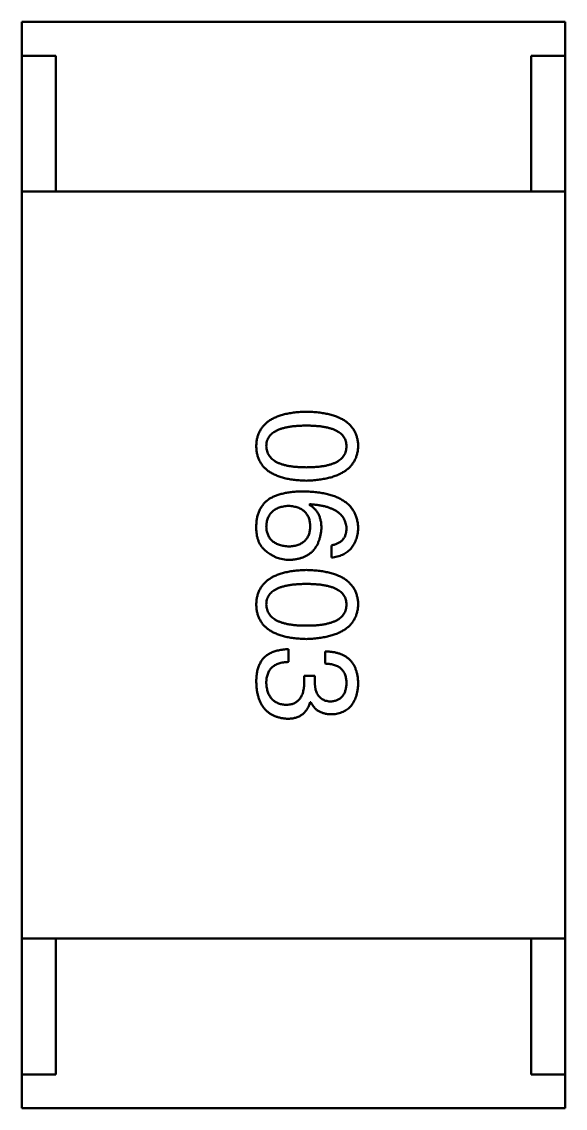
# Model space of a CAD drawing. Header units: millimetres. Extents: x 37 to 347, y 164 to 266.
# Drawn here: x 299.941 to 300.741, y 213.394 to 214.994 of the extents above; entities that cross this region are included whole.
import ezdxf

# ---------------------------------------------------------------- set-up
doc = ezdxf.new("R2010")
doc.units = ezdxf.units.MM
doc.header["$LTSCALE"] = 0.75
doc.layers.add('Visible', color=7, linetype='Continuous', lineweight=50)

msp = doc.modelspace()

# ---------------------------------------------------------------- linework, layer by layer
at = {"layer": 'Visible'}
for p, q in [((300.7414, 214.994), (299.9414, 214.994)), ((299.9414, 214.944), (299.9414, 214.994)), ((300.7414, 214.944), (300.7414, 214.994)), ((299.9414, 214.744), (299.9414, 214.944)), ((299.9414, 214.944), (299.9914, 214.944)), ((299.9914, 214.944), (299.9914, 214.744)), ((300.6914, 214.744), (300.6914, 214.944)), ((300.6914, 214.944), (300.7414, 214.944)), ((300.7414, 214.744), (300.7414, 214.944)), ((299.9414, 213.644), (299.9414, 214.744)), ((299.9414, 214.744), (300.7414, 214.744)), ((300.6914, 214.744), (299.9914, 214.744)), ((300.7414, 214.744), (300.7414, 213.644)), ((300.3644, 214.2827), (300.3652, 214.2836)), ((300.3972, 214.2229), (300.3972, 214.2049)), ((300.3341, 214.0512), (300.3341, 214.0701)), ((300.3882, 214.0668), (300.3882, 214.0488)), ((300.357, 214.0307), (300.357, 214.0217)), ((300.3726, 214.0307), (300.357, 214.0307)), ((300.3726, 214.0209), (300.3726, 214.0307)), ((300.3661, 213.9922), (300.3669, 213.9922)), ((299.9414, 213.644), (299.9414, 213.444)), ((299.9414, 213.644), (300.7414, 213.644)), ((300.6914, 213.644), (299.9914, 213.644)), ((299.9914, 213.444), (299.9914, 213.644)), ((300.6914, 213.644), (300.6914, 213.444)), ((300.7414, 213.644), (300.7414, 213.444)), ((299.9414, 213.444), (299.9914, 213.444)), ((299.9414, 213.444), (299.9414, 213.394)), ((300.6914, 213.444), (300.7414, 213.444)), ((300.7414, 213.444), (300.7414, 213.394)), ((300.7414, 213.394), (299.9414, 213.394))]:
    msp.add_line(p, q, dxfattribs=at)
msp.add_arc((300.3351, 214.2535), 0.0519, 225.691, 270.7052, dxfattribs=at)
for points, knots in [([(300.3603, 214.4198), (300.3574, 214.4197), (300.3517, 214.4195), (300.3434, 214.4187), (300.3356, 214.4176), (300.3285, 214.4161), (300.3219, 214.4143), (300.3158, 214.412), (300.3103, 214.4094), (300.3054, 214.4064), (300.301, 214.4031), (300.2972, 214.3993), (300.294, 214.3951), (300.2914, 214.3906), (300.2893, 214.3857), (300.2878, 214.3805), (300.2868, 214.3749), (300.2866, 214.371), (300.2866, 214.369)], [0, 0, 0, 0, 0.087693, 0.170223, 0.247496, 0.319826, 0.387768, 0.451403, 0.511459, 0.568358, 0.622671, 0.675251, 0.726739, 0.778422, 0.830759, 0.884394, 0.940865, 1, 1, 1, 1]), ([(300.4366, 214.369), (300.4365, 214.371), (300.4363, 214.3749), (300.4353, 214.3805), (300.4337, 214.3857), (300.4316, 214.3906), (300.4288, 214.3952), (300.4255, 214.3993), (300.4216, 214.4031), (300.4171, 214.4064), (300.412, 214.4094), (300.4063, 214.412), (300.4001, 214.4143), (300.3932, 214.4161), (300.3858, 214.4176), (300.3778, 214.4187), (300.3693, 214.4195), (300.3634, 214.4197), (300.3603, 214.4198)], [0, 0, 0, 0, 0.057911, 0.113262, 0.165956, 0.217443, 0.268511, 0.319665, 0.372, 0.426129, 0.483365, 0.543779, 0.607756, 0.676562, 0.749704, 0.827713, 0.911177, 1, 1, 1, 1]), ([(300.3013, 214.369), (300.3014, 214.3702), (300.3015, 214.3726), (300.3021, 214.3761), (300.3033, 214.3793), (300.305, 214.3823), (300.307, 214.3851), (300.3096, 214.3876), (300.3126, 214.3898), (300.3161, 214.3918), (300.3201, 214.3936), (300.3245, 214.3952), (300.3293, 214.3964), (300.3346, 214.3975), (300.3404, 214.3983), (300.3466, 214.3989), (300.3533, 214.3992), (300.3579, 214.3993), (300.3603, 214.3993)], [0, 0, 0, 0, 0.049766, 0.097012, 0.143225, 0.188786, 0.235079, 0.282962, 0.333687, 0.387747, 0.445963, 0.508657, 0.576545, 0.649868, 0.72822, 0.812712, 0.903543, 1, 1, 1, 1]), ([(300.3603, 214.3993), (300.3627, 214.3993), (300.3673, 214.3992), (300.374, 214.3989), (300.3803, 214.3983), (300.386, 214.3975), (300.3913, 214.3964), (300.3962, 214.3952), (300.4006, 214.3936), (300.4045, 214.3918), (300.408, 214.3898), (300.4111, 214.3876), (300.4136, 214.3851), (300.4157, 214.3823), (300.4174, 214.3793), (300.4185, 214.3761), (300.4192, 214.3726), (300.4193, 214.3702), (300.4193, 214.369)], [0, 0, 0, 0, 0.096452, 0.187278, 0.271765, 0.350519, 0.423437, 0.491321, 0.554011, 0.612224, 0.666281, 0.717003, 0.764884, 0.811423, 0.856783, 0.902993, 0.950236, 1, 1, 1, 1]), ([(300.2866, 214.369), (300.2866, 214.367), (300.2868, 214.3631), (300.2878, 214.3575), (300.2893, 214.3522), (300.2914, 214.3473), (300.294, 214.3428), (300.2972, 214.3387), (300.301, 214.3349), (300.3054, 214.3315), (300.3103, 214.3286), (300.3158, 214.326), (300.3219, 214.3237), (300.3285, 214.3218), (300.3356, 214.3203), (300.3434, 214.3192), (300.3517, 214.3185), (300.3574, 214.3183), (300.3603, 214.3182)], [0, 0, 0, 0, 0.059134, 0.115603, 0.169236, 0.221572, 0.273254, 0.32474, 0.377319, 0.431815, 0.488555, 0.548609, 0.612242, 0.680182, 0.75251, 0.829782, 0.91231, 1, 1, 1, 1]), ([(300.3603, 214.3378), (300.358, 214.3379), (300.3534, 214.3379), (300.3468, 214.3383), (300.3407, 214.3389), (300.3349, 214.3397), (300.3297, 214.3408), (300.3248, 214.3421), (300.3205, 214.3437), (300.3165, 214.3455), (300.313, 214.3476), (300.31, 214.3499), (300.3074, 214.3525), (300.3053, 214.3553), (300.3036, 214.3584), (300.3023, 214.3617), (300.3015, 214.3653), (300.3014, 214.3677), (300.3013, 214.369)], [0, 0, 0, 0, 0.094834, 0.184067, 0.267029, 0.344713, 0.417334, 0.484367, 0.546941, 0.604717, 0.65953, 0.710539, 0.759381, 0.806382, 0.853027, 0.900623, 0.949121, 1, 1, 1, 1]), ([(300.3603, 214.3182), (300.3633, 214.3183), (300.3692, 214.3186), (300.3777, 214.3194), (300.3856, 214.3206), (300.3929, 214.3221), (300.3997, 214.324), (300.4059, 214.3263), (300.4116, 214.329), (300.4167, 214.332), (300.4212, 214.3353), (300.4251, 214.3391), (300.4285, 214.3432), (300.4313, 214.3476), (300.4335, 214.3525), (300.4351, 214.3576), (300.4362, 214.3632), (300.4364, 214.367), (300.4366, 214.369)], [0, 0, 0, 0, 0.088475, 0.171606, 0.249595, 0.322626, 0.391327, 0.455765, 0.516374, 0.573675, 0.628522, 0.681161, 0.732559, 0.783563, 0.83504, 0.887639, 0.942585, 1, 1, 1, 1]), ([(300.4193, 214.369), (300.4193, 214.3677), (300.4192, 214.3653), (300.4185, 214.3617), (300.4174, 214.3584), (300.4157, 214.3553), (300.4136, 214.3525), (300.4111, 214.3499), (300.408, 214.3476), (300.4045, 214.3455), (300.4006, 214.3437), (300.3962, 214.3421), (300.3913, 214.3408), (300.386, 214.3397), (300.3803, 214.3389), (300.374, 214.3383), (300.3673, 214.3379), (300.3627, 214.3379), (300.3603, 214.3378)], [0, 0, 0, 0, 0.050604, 0.098688, 0.145699, 0.191791, 0.238625, 0.286717, 0.337546, 0.391814, 0.449755, 0.512106, 0.579685, 0.652048, 0.730262, 0.814146, 0.904281, 1, 1, 1, 1]), ([(300.3062, 214.2918), (300.3047, 214.2906), (300.3017, 214.2884), (300.2979, 214.2845), (300.2945, 214.2803), (300.2918, 214.2756), (300.2896, 214.2705), (300.288, 214.2651), (300.2869, 214.2593), (300.2867, 214.2553), (300.2866, 214.2532)], [0, 0, 0, 0, 0.125033, 0.246266, 0.36603, 0.485265, 0.606781, 0.732144, 0.862551, 1, 1, 1, 1]), ([(300.357, 214.3024), (300.3544, 214.3024), (300.3492, 214.3023), (300.3417, 214.3018), (300.3347, 214.301), (300.3281, 214.2998), (300.3219, 214.2984), (300.3162, 214.2965), (300.311, 214.2944), (300.3078, 214.2926), (300.3062, 214.2918)], [0, 0, 0, 0, 0.151498, 0.29521, 0.430242, 0.557137, 0.677306, 0.790845, 0.898111, 1, 1, 1, 1]), ([(300.4366, 214.2483), (300.4364, 214.2504), (300.4362, 214.2546), (300.4351, 214.2606), (300.4334, 214.2662), (300.4311, 214.2714), (300.4282, 214.2762), (300.4247, 214.2806), (300.4206, 214.2846), (300.4158, 214.2882), (300.4105, 214.2914), (300.4047, 214.2942), (300.3982, 214.2966), (300.3911, 214.2985), (300.3834, 214.3001), (300.3752, 214.3013), (300.3663, 214.3021), (300.3602, 214.3023), (300.357, 214.3024)], [0, 0, 0, 0, 0.058957, 0.115262, 0.16907, 0.221312, 0.273147, 0.324961, 0.377649, 0.432026, 0.488925, 0.549039, 0.612912, 0.680653, 0.753056, 0.830314, 0.912483, 1, 1, 1, 1]), ([(300.3013, 214.2499), (300.3014, 214.2511), (300.3015, 214.2535), (300.302, 214.2568), (300.3026, 214.26), (300.3036, 214.2629), (300.3048, 214.2657), (300.3063, 214.2682), (300.3079, 214.2705), (300.3099, 214.2725), (300.3121, 214.2744), (300.3145, 214.276), (300.3172, 214.2774), (300.3201, 214.2786), (300.3233, 214.2795), (300.3266, 214.2803), (300.3303, 214.2809), (300.3328, 214.281), (300.3341, 214.2811)], [0, 0, 0, 0, 0.070403, 0.137196, 0.200053, 0.260887, 0.31876, 0.37535, 0.430743, 0.485927, 0.541678, 0.598832, 0.657726, 0.719441, 0.783504, 0.851852, 0.923533, 1, 1, 1, 1]), ([(300.3341, 214.2811), (300.3354, 214.281), (300.3378, 214.2808), (300.3414, 214.2803), (300.3447, 214.2796), (300.3478, 214.2786), (300.3506, 214.2775), (300.3532, 214.2761), (300.3556, 214.2745), (300.3577, 214.2727), (300.3596, 214.2707), (300.3612, 214.2685), (300.3627, 214.2661), (300.3638, 214.2634), (300.3648, 214.2605), (300.3654, 214.2575), (300.3659, 214.2542), (300.366, 214.2519), (300.3661, 214.2508)], [0, 0, 0, 0, 0.076072, 0.148369, 0.216753, 0.281358, 0.342792, 0.401604, 0.458929, 0.514444, 0.569818, 0.625343, 0.681554, 0.739608, 0.800134, 0.863477, 0.929547, 1, 1, 1, 1]), ([(300.3825, 214.2483), (300.3824, 214.2503), (300.3823, 214.2541), (300.3815, 214.2596), (300.38, 214.2646), (300.3781, 214.2692), (300.3755, 214.2733), (300.3724, 214.277), (300.3687, 214.2802), (300.3659, 214.2819), (300.3644, 214.2827)], [0, 0, 0, 0, 0.144617, 0.279572, 0.40596, 0.526097, 0.64389, 0.760003, 0.877724, 1, 1, 1, 1]), ([(300.3652, 214.2836), (300.3674, 214.2834), (300.3715, 214.2831), (300.3774, 214.2823), (300.383, 214.2814), (300.3882, 214.2802), (300.393, 214.2788), (300.3974, 214.2771), (300.4014, 214.2753), (300.405, 214.2732), (300.4082, 214.2709), (300.411, 214.2683), (300.4134, 214.2656), (300.4154, 214.2625), (300.417, 214.2593), (300.4182, 214.2558), (300.4191, 214.2522), (300.4192, 214.2496), (300.4193, 214.2483)], [0, 0, 0, 0, 0.089218, 0.173709, 0.252753, 0.326963, 0.397099, 0.462534, 0.524018, 0.582178, 0.637235, 0.689955, 0.741228, 0.791618, 0.841661, 0.892925, 0.945259, 1, 1, 1, 1]), ([(300.2866, 214.2532), (300.2865, 214.2511), (300.2865, 214.2471), (300.2869, 214.2412), (300.2878, 214.2358), (300.2891, 214.231), (300.2909, 214.2265), (300.2931, 214.2227), (300.2957, 214.2192), (300.2978, 214.2173), (300.2989, 214.2163)], [0, 0, 0, 0, 0.156782, 0.301945, 0.436395, 0.561474, 0.678489, 0.78853, 0.894967, 1, 1, 1, 1]), ([(300.3349, 214.2213), (300.3336, 214.2213), (300.3311, 214.2215), (300.3274, 214.222), (300.324, 214.2227), (300.3209, 214.2236), (300.3179, 214.2247), (300.3152, 214.226), (300.3127, 214.2275), (300.3105, 214.2292), (300.3085, 214.2311), (300.3067, 214.2332), (300.3052, 214.2355), (300.304, 214.238), (300.3029, 214.2407), (300.3021, 214.2436), (300.3016, 214.2467), (300.3014, 214.2489), (300.3013, 214.2499)], [0, 0, 0, 0, 0.078863, 0.153308, 0.223539, 0.289857, 0.35341, 0.413572, 0.471721, 0.528235, 0.584279, 0.638781, 0.69466, 0.751251, 0.809198, 0.869697, 0.933318, 1, 1, 1, 1]), ([(300.3661, 214.2508), (300.366, 214.2496), (300.3659, 214.2474), (300.3654, 214.2443), (300.3648, 214.2413), (300.3639, 214.2385), (300.3627, 214.2359), (300.3614, 214.2335), (300.3597, 214.2314), (300.3579, 214.2294), (300.3558, 214.2277), (300.3535, 214.2261), (300.351, 214.2248), (300.3482, 214.2236), (300.3452, 214.2228), (300.342, 214.222), (300.3385, 214.2215), (300.3361, 214.2213), (300.3349, 214.2213)], [0, 0, 0, 0, 0.069884, 0.136529, 0.199638, 0.259844, 0.317774, 0.374356, 0.430026, 0.485148, 0.5409, 0.597889, 0.657472, 0.718614, 0.783613, 0.85129, 0.923712, 1, 1, 1, 1]), ([(300.3357, 214.2016), (300.3375, 214.2017), (300.3409, 214.2019), (300.3459, 214.2026), (300.3506, 214.2037), (300.3549, 214.205), (300.359, 214.2068), (300.3627, 214.2089), (300.3661, 214.2113), (300.3692, 214.214), (300.372, 214.2172), (300.3745, 214.2206), (300.3766, 214.2244), (300.3784, 214.2285), (300.3799, 214.233), (300.3811, 214.2378), (300.382, 214.2429), (300.3823, 214.2465), (300.3825, 214.2483)], [0, 0, 0, 0, 0.071527, 0.139094, 0.20346, 0.264939, 0.323904, 0.381383, 0.437591, 0.493343, 0.549401, 0.606085, 0.664838, 0.725424, 0.788712, 0.855452, 0.925772, 1, 1, 1, 1]), ([(300.3972, 214.2049), (300.3987, 214.2051), (300.4016, 214.2054), (300.4058, 214.2064), (300.4098, 214.2075), (300.4135, 214.209), (300.4169, 214.2108), (300.4201, 214.2128), (300.4229, 214.2151), (300.4256, 214.2177), (300.4279, 214.2206), (300.4299, 214.2237), (300.4317, 214.2272), (300.4333, 214.2309), (300.4345, 214.2348), (300.4355, 214.2391), (300.4362, 214.2436), (300.4364, 214.2467), (300.4366, 214.2483)], [0, 0, 0, 0, 0.06947, 0.136096, 0.199592, 0.260665, 0.319672, 0.377156, 0.433415, 0.489984, 0.546535, 0.604276, 0.663499, 0.725182, 0.788953, 0.855683, 0.926216, 1, 1, 1, 1]), ([(300.4193, 214.2483), (300.4193, 214.2466), (300.4192, 214.2434), (300.4181, 214.2388), (300.4164, 214.2347), (300.4139, 214.2312), (300.4107, 214.2282), (300.4068, 214.2259), (300.4023, 214.224), (300.399, 214.2233), (300.3972, 214.2229)], [0, 0, 0, 0, 0.136586, 0.261496, 0.378089, 0.490612, 0.605522, 0.725767, 0.8561, 1, 1, 1, 1]), ([(300.3603, 214.1867), (300.3574, 214.1865), (300.3517, 214.1864), (300.3434, 214.1856), (300.3356, 214.1845), (300.3285, 214.183), (300.3219, 214.1811), (300.3158, 214.1789), (300.3103, 214.1763), (300.3054, 214.1732), (300.301, 214.1699), (300.2972, 214.1661), (300.294, 214.162), (300.2914, 214.1575), (300.2893, 214.1526), (300.2878, 214.1473), (300.2868, 214.1417), (300.2866, 214.1378), (300.2866, 214.1358)], [0, 0, 0, 0, 0.087693, 0.170223, 0.247496, 0.319826, 0.387768, 0.451403, 0.511459, 0.568358, 0.622671, 0.675251, 0.726739, 0.778422, 0.830759, 0.884394, 0.940865, 1, 1, 1, 1]), ([(300.4366, 214.1358), (300.4365, 214.1378), (300.4363, 214.1417), (300.4353, 214.1473), (300.4337, 214.1526), (300.4316, 214.1575), (300.4288, 214.162), (300.4255, 214.1661), (300.4216, 214.1699), (300.4171, 214.1733), (300.412, 214.1763), (300.4063, 214.1789), (300.4001, 214.1811), (300.3932, 214.183), (300.3858, 214.1845), (300.3778, 214.1856), (300.3693, 214.1864), (300.3634, 214.1865), (300.3603, 214.1867)], [0, 0, 0, 0, 0.057911, 0.113262, 0.165956, 0.217443, 0.268511, 0.319665, 0.372, 0.426129, 0.483365, 0.543779, 0.607756, 0.676562, 0.749704, 0.827713, 0.911177, 1, 1, 1, 1]), ([(300.3013, 214.1358), (300.3014, 214.1371), (300.3015, 214.1395), (300.3021, 214.1429), (300.3033, 214.1462), (300.305, 214.1492), (300.307, 214.1519), (300.3096, 214.1544), (300.3126, 214.1567), (300.3161, 214.1587), (300.3201, 214.1605), (300.3245, 214.162), (300.3293, 214.1632), (300.3346, 214.1644), (300.3404, 214.1652), (300.3466, 214.1657), (300.3533, 214.1661), (300.3579, 214.1661), (300.3603, 214.1662)], [0, 0, 0, 0, 0.049766, 0.097012, 0.143225, 0.188786, 0.235079, 0.282962, 0.333687, 0.387747, 0.445963, 0.508657, 0.576545, 0.649868, 0.72822, 0.812712, 0.903543, 1, 1, 1, 1]), ([(300.3603, 214.1662), (300.3627, 214.1661), (300.3673, 214.1661), (300.374, 214.1657), (300.3803, 214.1652), (300.386, 214.1644), (300.3913, 214.1632), (300.3962, 214.162), (300.4006, 214.1605), (300.4045, 214.1587), (300.408, 214.1567), (300.4111, 214.1544), (300.4136, 214.1519), (300.4157, 214.1492), (300.4174, 214.1462), (300.4185, 214.1429), (300.4192, 214.1395), (300.4193, 214.1371), (300.4193, 214.1358)], [0, 0, 0, 0, 0.096452, 0.187278, 0.271765, 0.350519, 0.423437, 0.491321, 0.554011, 0.612224, 0.666281, 0.717003, 0.764884, 0.811423, 0.856783, 0.902993, 0.950236, 1, 1, 1, 1]), ([(300.2866, 214.1358), (300.2866, 214.1338), (300.2868, 214.13), (300.2878, 214.1243), (300.2893, 214.1191), (300.2914, 214.1142), (300.294, 214.1097), (300.2972, 214.1055), (300.301, 214.1018), (300.3054, 214.0984), (300.3103, 214.0954), (300.3158, 214.0928), (300.3219, 214.0906), (300.3285, 214.0887), (300.3356, 214.0872), (300.3434, 214.0861), (300.3517, 214.0853), (300.3574, 214.0851), (300.3603, 214.085)], [0, 0, 0, 0, 0.059134, 0.115603, 0.169236, 0.221572, 0.273254, 0.32474, 0.377319, 0.431815, 0.488555, 0.548609, 0.612242, 0.680182, 0.75251, 0.829782, 0.91231, 1, 1, 1, 1]), ([(300.3603, 214.1047), (300.358, 214.1047), (300.3534, 214.1047), (300.3468, 214.1051), (300.3407, 214.1057), (300.3349, 214.1066), (300.3297, 214.1076), (300.3248, 214.109), (300.3205, 214.1105), (300.3165, 214.1124), (300.313, 214.1144), (300.31, 214.1168), (300.3074, 214.1193), (300.3053, 214.1222), (300.3036, 214.1252), (300.3023, 214.1285), (300.3015, 214.1321), (300.3014, 214.1346), (300.3013, 214.1358)], [0, 0, 0, 0, 0.094834, 0.184067, 0.267029, 0.344713, 0.417334, 0.484367, 0.546941, 0.604717, 0.65953, 0.710539, 0.759381, 0.806382, 0.853027, 0.900623, 0.949121, 1, 1, 1, 1]), ([(300.3603, 214.085), (300.3633, 214.0851), (300.3692, 214.0854), (300.3777, 214.0863), (300.3856, 214.0875), (300.3929, 214.089), (300.3997, 214.0909), (300.4059, 214.0932), (300.4116, 214.0958), (300.4167, 214.0988), (300.4212, 214.1022), (300.4251, 214.1059), (300.4285, 214.11), (300.4313, 214.1145), (300.4335, 214.1193), (300.4351, 214.1245), (300.4362, 214.13), (300.4364, 214.1339), (300.4366, 214.1358)], [0, 0, 0, 0, 0.088475, 0.171606, 0.249595, 0.322626, 0.391327, 0.455765, 0.516374, 0.573675, 0.628522, 0.681161, 0.732559, 0.783563, 0.83504, 0.887639, 0.942585, 1, 1, 1, 1]), ([(300.4193, 214.1358), (300.4193, 214.1346), (300.4192, 214.1321), (300.4185, 214.1285), (300.4174, 214.1252), (300.4157, 214.1221), (300.4136, 214.1193), (300.4111, 214.1167), (300.408, 214.1144), (300.4045, 214.1123), (300.4006, 214.1105), (300.3962, 214.109), (300.3913, 214.1076), (300.386, 214.1065), (300.3803, 214.1057), (300.374, 214.1051), (300.3673, 214.1047), (300.3627, 214.1047), (300.3603, 214.1047)], [0, 0, 0, 0, 0.050604, 0.098688, 0.145699, 0.191791, 0.238625, 0.286717, 0.337546, 0.391814, 0.449755, 0.512106, 0.579685, 0.652048, 0.730262, 0.814146, 0.904281, 1, 1, 1, 1]), ([(300.3341, 214.0701), (300.3328, 214.07), (300.3301, 214.0699), (300.3263, 214.0696), (300.3227, 214.0691), (300.3192, 214.0684), (300.3159, 214.0676), (300.3128, 214.0666), (300.3098, 214.0655), (300.3071, 214.0642), (300.3045, 214.0627), (300.3021, 214.0611), (300.2998, 214.0593), (300.2978, 214.0574), (300.2959, 214.0553), (300.2943, 214.053), (300.2927, 214.0505), (300.2919, 214.0488), (300.2915, 214.0479)], [0, 0, 0, 0, 0.078937, 0.154495, 0.226898, 0.296844, 0.363348, 0.427781, 0.48946, 0.549586, 0.607902, 0.664733, 0.720805, 0.776157, 0.831175, 0.886736, 0.943094, 1, 1, 1, 1]), ([(300.4366, 214.0193), (300.4365, 214.0211), (300.4364, 214.0248), (300.4357, 214.0301), (300.4347, 214.0351), (300.4333, 214.0397), (300.4316, 214.044), (300.4295, 214.0479), (300.427, 214.0514), (300.4241, 214.0546), (300.4209, 214.0574), (300.4173, 214.0598), (300.4133, 214.0619), (300.409, 214.0636), (300.4043, 214.065), (300.3993, 214.066), (300.3938, 214.0666), (300.3901, 214.0667), (300.3882, 214.0668)], [0, 0, 0, 0, 0.073232, 0.142595, 0.207997, 0.270074, 0.329156, 0.386529, 0.441846, 0.496976, 0.551877, 0.607941, 0.665637, 0.725446, 0.788542, 0.855101, 0.925196, 1, 1, 1, 1]), ([(300.3013, 214.0201), (300.3013, 214.0213), (300.3014, 214.0237), (300.3018, 214.0271), (300.3024, 214.0304), (300.3033, 214.0334), (300.3044, 214.0362), (300.3059, 214.0387), (300.3076, 214.041), (300.3095, 214.0431), (300.3117, 214.0449), (300.3141, 214.0465), (300.3168, 214.0479), (300.3198, 214.049), (300.323, 214.05), (300.3265, 214.0506), (300.3302, 214.0511), (300.3328, 214.0512), (300.3341, 214.0512)], [0, 0, 0, 0, 0.071272, 0.13882, 0.201858, 0.262757, 0.320043, 0.376709, 0.431462, 0.486034, 0.541209, 0.597703, 0.65589, 0.717768, 0.782056, 0.850407, 0.92277, 1, 1, 1, 1]), ([(300.3882, 214.0488), (300.3895, 214.0487), (300.3919, 214.0486), (300.3954, 214.0482), (300.3987, 214.0476), (300.4018, 214.0467), (300.4046, 214.0457), (300.4072, 214.0444), (300.4095, 214.0429), (300.4116, 214.0412), (300.4134, 214.0393), (300.415, 214.0372), (300.4164, 214.0349), (300.4175, 214.0323), (300.4183, 214.0295), (300.4189, 214.0266), (300.4193, 214.0234), (300.4193, 214.0212), (300.4193, 214.0201)], [0, 0, 0, 0, 0.078134, 0.15164, 0.221358, 0.286689, 0.348614, 0.407697, 0.464247, 0.520153, 0.574432, 0.629291, 0.684538, 0.742032, 0.801329, 0.863637, 0.930123, 1, 1, 1, 1]), ([(300.2915, 214.0479), (300.2911, 214.0471), (300.2903, 214.0453), (300.2893, 214.0425), (300.2884, 214.0395), (300.2878, 214.0362), (300.2872, 214.0327), (300.2868, 214.029), (300.2866, 214.025), (300.2866, 214.0223), (300.2866, 214.0209)], [0, 0, 0, 0, 0.101955, 0.208983, 0.322698, 0.44339, 0.570851, 0.70629, 0.84885, 1, 1, 1, 1]), ([(300.2866, 214.0209), (300.2867, 214.0188), (300.2868, 214.0148), (300.2875, 214.009), (300.2886, 214.0036), (300.29, 213.9986), (300.2916, 213.9939), (300.2937, 213.9896), (300.2961, 213.9857), (300.2988, 213.9821), (300.3018, 213.979), (300.3052, 213.9762), (300.3089, 213.9738), (300.313, 213.9718), (300.3174, 213.9701), (300.3221, 213.9689), (300.3272, 213.968), (300.3307, 213.9677), (300.3325, 213.9676)], [0, 0, 0, 0, 0.078078, 0.151942, 0.221594, 0.28726, 0.350176, 0.409768, 0.467648, 0.523784, 0.578904, 0.634014, 0.689819, 0.746826, 0.805875, 0.867063, 0.931764, 1, 1, 1, 1]), ([(300.33, 213.9881), (300.3289, 213.9882), (300.3268, 213.9883), (300.3237, 213.9889), (300.3208, 213.9897), (300.3181, 213.9907), (300.3156, 213.9919), (300.3132, 213.9933), (300.3112, 213.995), (300.3092, 213.9969), (300.3075, 213.999), (300.3061, 214.0014), (300.3047, 214.0039), (300.3037, 214.0067), (300.3028, 214.0098), (300.3021, 214.013), (300.3016, 214.0165), (300.3014, 214.0188), (300.3013, 214.0201)], [0, 0, 0, 0, 0.068514, 0.133941, 0.195994, 0.255362, 0.312994, 0.369441, 0.424687, 0.480522, 0.537148, 0.594801, 0.654411, 0.716817, 0.781981, 0.850498, 0.923306, 1, 1, 1, 1]), ([(300.357, 214.0217), (300.357, 214.0204), (300.357, 214.0177), (300.3567, 214.0139), (300.3562, 214.0104), (300.3554, 214.0071), (300.3545, 214.004), (300.3533, 214.0012), (300.3519, 213.9987), (300.3503, 213.9965), (300.3485, 213.9945), (300.3465, 213.9928), (300.3443, 213.9913), (300.3418, 213.9901), (300.3392, 213.9892), (300.3363, 213.9886), (300.3332, 213.9882), (300.3311, 213.9881), (300.33, 213.9881)], [0, 0, 0, 0, 0.082495, 0.159728, 0.232496, 0.300725, 0.365163, 0.425859, 0.483728, 0.538892, 0.592921, 0.646195, 0.699968, 0.754746, 0.811387, 0.870806, 0.933482, 1, 1, 1, 1]), ([(300.3964, 213.993), (300.3946, 213.9931), (300.3927, 213.9933), (300.3879, 213.9943), (300.386, 213.9951), (300.3832, 213.9966), (300.381, 213.998), (300.3771, 214.0026), (300.3759, 214.005), (300.373, 214.0122), (300.3727, 214.0184), (300.3726, 214.0209)], [0.000001, 0.000001, 0.000001, 0.000001, 0.000529469, 0.000529469, 0.001127239, 0.001127239, 0.001835181, 0.001835181, 0.002488358, 0.002488358, 0.00458577, 0.00458577, 0.00458577, 0.00458577]), ([(300.4193, 214.0201), (300.4193, 214.019), (300.4192, 214.017), (300.4188, 214.0141), (300.4183, 214.0114), (300.4177, 214.0089), (300.4168, 214.0065), (300.4158, 214.0044), (300.4146, 214.0024), (300.4132, 214.0006), (300.4117, 213.999), (300.41, 213.9976), (300.4082, 213.9963), (300.4061, 213.9953), (300.4039, 213.9944), (300.4016, 213.9938), (300.399, 213.9933), (300.3973, 213.9931), (300.3964, 213.993)], [0, 0, 0, 0, 0.078051, 0.151197, 0.220412, 0.286742, 0.34933, 0.409464, 0.467368, 0.52298, 0.578639, 0.633998, 0.690142, 0.746855, 0.805868, 0.867776, 0.932345, 1, 1, 1, 1]), ([(300.398, 213.9742), (300.3995, 213.9743), (300.4024, 213.9745), (300.4067, 213.9753), (300.4106, 213.9764), (300.4143, 213.9778), (300.4177, 213.9796), (300.4208, 213.9816), (300.4236, 213.984), (300.4262, 213.9867), (300.4285, 213.9896), (300.4304, 213.993), (300.4322, 213.9966), (300.4336, 214.0005), (300.4348, 214.0048), (300.4356, 214.0093), (300.4363, 214.0142), (300.4365, 214.0175), (300.4366, 214.0193)], [0, 0, 0, 0, 0.067521, 0.132139, 0.193339, 0.252064, 0.309083, 0.364848, 0.420021, 0.475612, 0.532002, 0.589602, 0.649896, 0.712634, 0.778603, 0.848416, 0.922155, 1, 1, 1, 1]), ([(300.3325, 213.9676), (300.3335, 213.9676), (300.3356, 213.9677), (300.3387, 213.968), (300.3416, 213.9684), (300.3444, 213.9691), (300.347, 213.97), (300.3495, 213.971), (300.3518, 213.9723), (300.354, 213.9737), (300.356, 213.9754), (300.3579, 213.9772), (300.3596, 213.9792), (300.3613, 213.9814), (300.3627, 213.9839), (300.364, 213.9865), (300.3651, 213.9893), (300.3657, 213.9912), (300.3661, 213.9922)], [0, 0, 0, 0, 0.071215, 0.138707, 0.20396, 0.266995, 0.327734, 0.387609, 0.445602, 0.503345, 0.561136, 0.618597, 0.677672, 0.738255, 0.799989, 0.863961, 0.930555, 1, 1, 1, 1]), ([(300.3669, 213.9922), (300.3676, 213.9908), (300.369, 213.988), (300.3718, 213.9843), (300.375, 213.9811), (300.3787, 213.9785), (300.3829, 213.9766), (300.3875, 213.9752), (300.3926, 213.9743), (300.3962, 213.9742), (300.398, 213.9742)], [0, 0, 0, 0, 0.125227, 0.244792, 0.361427, 0.478215, 0.59667, 0.722058, 0.856314, 1, 1, 1, 1])]:
    msp.add_open_spline(points, degree=3, knots=knots, dxfattribs=at)

doc.saveas('drawing.dxf')
